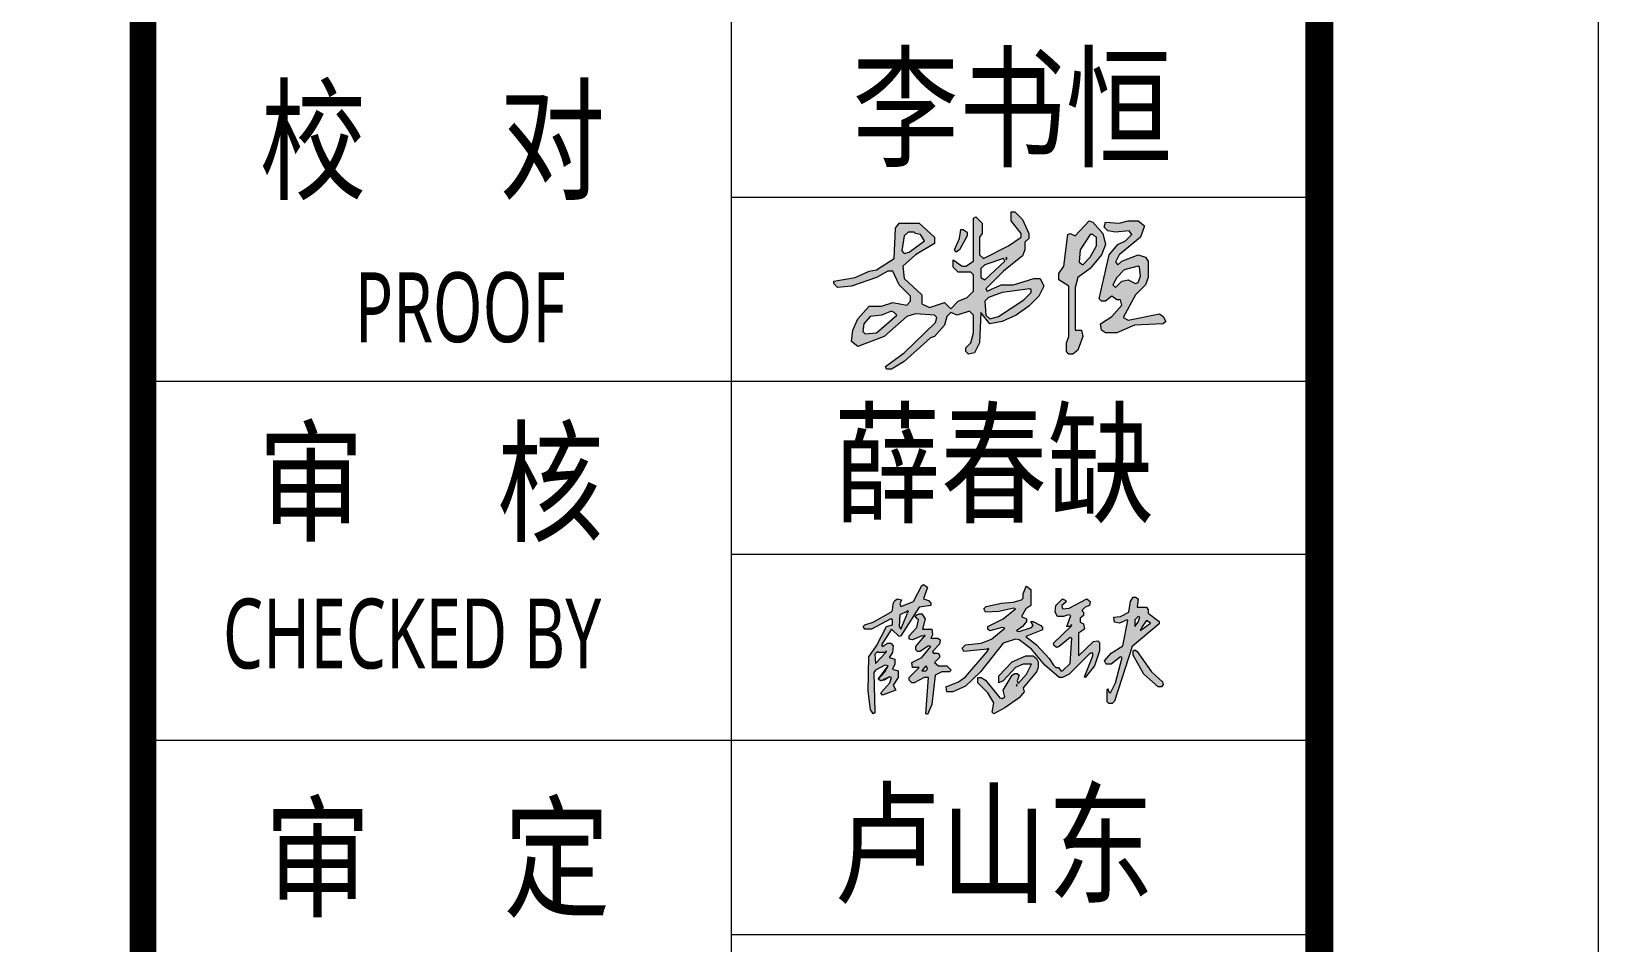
# Model space of a CAD drawing. Header units: inches. Extents: x -3272461 to -2504170, y 403793 to 1071042.
# Drawn here: x -2949116 to -2940702, y 647993 to 652885 of the extents above; entities that cross this region are included whole.
import ezdxf
from ezdxf.enums import TextEntityAlignment as Align

# ---------------------------------------------------------------- set-up
doc = ezdxf.new("R2010")
doc.units = ezdxf.units.IN
doc.header["$LTSCALE"] = 1000
doc.header["$MEASUREMENT"] = 0
doc.layers.get('0').update_dxf_attribs({"lineweight": 18})
doc.layers.add('0-TK', color=4, linetype='Continuous', lineweight=18)
doc.layers.add('PUB_TITLE', color=153, linetype='Continuous', lineweight=18)
doc.styles.add('-黑体', font='', dxfattribs={"width": 0.7})
doc.styles.get('-黑体').set_extended_font_data('微软雅黑')

msp = doc.modelspace()

# ---------------------------------------------------------------- hatches: boundary and pattern name
at = {"linetype": 'Continuous'}
h = msp.add_hatch(color=256, dxfattribs=at)
h.paths.add_polyline_path([(-2944484, 651375.3), (-2944497.5, 651382), (-2944551.5, 651361.8), (-2944612.2, 651355), (-2944646, 651314.5), (-2944652.7, 651274), (-2944639.2, 651260.5), (-2944578.5, 651267.3), (-2944470.5, 651361.8)], flags=0)
h.paths.add_polyline_path([(-2943748.2, 651496.8), (-2943755, 651503.5), (-2943903.5, 651483.3), (-2943977.7, 651456.3), (-2943998, 651436), (-2943991.2, 651361.8), (-2943971, 651341.5), (-2943923.7, 651355), (-2943788.7, 651442.8), (-2943748.2, 651483.3)], flags=0)
h.paths.add_polyline_path([(-2943167.7, 651618.3), (-2943174.5, 651625), (-2943248.7, 651604.8), (-2943289.2, 651564.3), (-2943309.5, 651523.8), (-2943296, 651510.3), (-2943262.2, 651544), (-2943228.5, 651550.8), (-2943188, 651530.5), (-2943174.5, 651537.3), (-2943161, 651571)], flags=0)
h.paths.add_polyline_path([(-2943890, 651652), (-2943896.7, 651665.5), (-2943998, 651631.8), (-2944018.2, 651611.5), (-2944018.2, 651564.3), (-2943998, 651550.8)], flags=0)
h.paths.add_polyline_path([(-2943876.5, 651665.5), (-2943883.2, 651672.3), (-2943883.2, 651658.8)], flags=0)
h.paths.add_polyline_path([(-2943410.7, 651787), (-2943417.5, 651793.8), (-2943431, 651793.8), (-2943485, 651712.8), (-2943491.7, 651645.3), (-2943471.5, 651631.8), (-2943431, 651672.3), (-2943397.2, 651733), (-2943397.2, 651780.3)], flags=0)
h.paths.add_polyline_path([(-2944369.2, 651800.5), (-2944376, 651807.3), (-2944409.7, 651807.3), (-2944430, 651787), (-2944443.5, 651706), (-2944430, 651692.5), (-2944403, 651699.3), (-2944322, 651760), (-2944342.2, 651793.8)], flags=0)
h.paths.add_polyline_path([(-2944126.2, 651820.8), (-2944112.7, 651820.8), (-2944092.5, 651807.3), (-2944092.5, 651787), (-2944133, 651712.8), (-2944153.2, 651699.3), (-2944160, 651712.8), (-2944133, 651773.5)], flags=0)
h.paths.add_polyline_path([(-2943228.5, 651868), (-2943174.5, 651868), (-2943140.7, 651841), (-2943161, 651780.3), (-2943275.7, 651685.8), (-2943296, 651645.3), (-2943282.5, 651631.8), (-2943262.2, 651652), (-2943174.5, 651685.8), (-2943134, 651672.3), (-2943120.5, 651652), (-2943120.5, 651564.3), (-2943134, 651523.8), (-2943188, 651469.8), (-2943255.5, 651348.3), (-2943228.5, 651334.8), (-2943059.7, 651368.5), (-2943039.5, 651355), (-2943026, 651328), (-2943039.5, 651314.5), (-2943194.7, 651307.8), (-2943289.2, 651267.3), (-2943350, 651267.3), (-2943370.2, 651280.8), (-2943377, 651314.5), (-2943316.2, 651355), (-2943262.2, 651415.8), (-2943269, 651442.8), (-2943289.2, 651442.8), (-2943316.2, 651463), (-2943350, 651436), (-2943370.2, 651436), (-2943383.7, 651449.5), (-2943329.7, 651685.8), (-2943282.5, 651739.8), (-2943242, 651760), (-2943208.2, 651793.8), (-2943221.7, 651814), (-2943296, 651807.3), (-2943336.5, 651814), (-2943356.7, 651834.3), (-2943350, 651861.3), (-2943275.7, 651854.5)], flags=0)
h.paths.add_polyline_path([(-2943437.7, 651868), (-2943417.5, 651861.3), (-2943363.5, 651800.5), (-2943350, 651739.8), (-2943370.2, 651685.8), (-2943431, 651611.5), (-2943498.5, 651564.3), (-2943512, 651510.3), (-2943512, 651280.8), (-2943478.2, 651280.8), (-2943471.5, 651247), (-2943498.5, 651172.8), (-2943525.5, 651152.5), (-2943545.7, 651152.5), (-2943559.2, 651166), (-2943559.2, 651213.3), (-2943545.7, 651247), (-2943545.7, 651517), (-2943599.7, 651550.8), (-2943599.7, 651584.5), (-2943572.7, 651625), (-2943552.5, 651793.8), (-2943539, 651800.5), (-2943512, 651787)], flags=0)
h.paths.add_polyline_path([(-2943856.2, 651915.3), (-2943836, 651915.3), (-2943795.5, 651874.8), (-2943761.7, 651800.5), (-2943761.7, 651773.5), (-2943782, 651753.3), (-2943782, 651712.8), (-2943795.5, 651679), (-2943896.7, 651598), (-2943991.2, 651503.5), (-2943984.5, 651490), (-2943910.2, 651523.8), (-2943842.7, 651523.8), (-2943734.7, 651557.5), (-2943701, 651557.5), (-2943680.7, 651517), (-2943707.7, 651463), (-2943761.7, 651409), (-2943829.2, 651361.8), (-2943903.5, 651328), (-2943971, 651314.5), (-2944018.2, 651375.3), (-2944025, 651213.3), (-2944052, 651159.3), (-2944085.7, 651152.5), (-2944099.2, 651166), (-2944099.2, 651186.3), (-2944072.2, 651213.3), (-2944058.7, 651267.3), (-2944058.7, 651361.8), (-2944079, 651382), (-2944146.5, 651361.8), (-2944180.2, 651375.3), (-2944200.5, 651355), (-2944214, 651307.8), (-2944268, 651247), (-2944288.2, 651240.3), (-2944430, 651112), (-2944497.5, 651071.5), (-2944524.5, 651071.5), (-2944531.2, 651085), (-2944430, 651159.3), (-2944261.2, 651321.3), (-2944254.5, 651348.3), (-2944268, 651361.8), (-2944369.2, 651368.5), (-2944416.5, 651355), (-2944538, 651247), (-2944679.7, 651193), (-2944713.5, 651220), (-2944706.7, 651280.8), (-2944679.7, 651341.5), (-2944619, 651409), (-2944551.5, 651409), (-2944490.7, 651429.3), (-2944416.5, 651415.8), (-2944396.2, 651436), (-2944396.2, 651463), (-2944457, 651523.8), (-2944490.7, 651598), (-2944517.7, 651598), (-2944578.5, 651564.3), (-2944713.5, 651517), (-2944787.7, 651510.3), (-2944808, 651530.5), (-2944808, 651544), (-2944693.2, 651564.3), (-2944619, 651598), (-2944578.5, 651604.8), (-2944484, 651665.5), (-2944477.2, 651827.5), (-2944457, 651854.5), (-2944349, 651854.5), (-2944268, 651780.3), (-2944268, 651746.5), (-2944369.2, 651685.8), (-2944436.7, 651625), (-2944430, 651557.5), (-2944335.5, 651469.8), (-2944335.5, 651422.5), (-2944295, 651402.3), (-2944214, 651429.3), (-2944180.2, 651395.5), (-2944139.7, 651436), (-2944092.5, 651456.3), (-2944058.7, 651490), (-2944058.7, 651577.8), (-2944072.2, 651591.3), (-2944139.7, 651591.3), (-2944166.7, 651618.3), (-2944166.7, 651658.8), (-2944119.5, 651625), (-2944099.2, 651625), (-2944058.7, 651652), (-2944058.7, 651881.5), (-2944045.2, 651888.3), (-2944011.5, 651854.5), (-2944011.5, 651800.5), (-2944025, 651780.3), (-2944025, 651685.8), (-2944004.7, 651665.5), (-2943869.7, 651733), (-2943802.2, 651780.3), (-2943802.2, 651800.5), (-2943856.2, 651868)], flags=0)
h = msp.add_hatch(color=256)
h.paths.add_polyline_path([(-2944412.3, 649762.1), (-2944416.8, 649771.1), (-2944452.8, 649753.1), (-2944457.3, 649690.1), (-2944448.3, 649676.6)], flags=0)
h.paths.add_polyline_path([(-2944335.8, 649910.6), (-2944326.8, 649915.1), (-2944304.3, 649901.6), (-2944326.8, 649838.6), (-2944299.8, 649829.6), (-2944286.3, 649816.1), (-2944286.3, 649802.6), (-2944349.3, 649793.6), (-2944448.3, 649640.6), (-2944457.3, 649636.1), (-2944497.8, 649676.6), (-2944551.8, 649591.1), (-2944547.3, 649582.1), (-2944520.3, 649600.1), (-2944502.3, 649600.1), (-2944488.8, 649586.6), (-2944493.3, 649550.6), (-2944511.3, 649523.6), (-2944479.8, 649514.6), (-2944479.8, 649487.6), (-2944493.3, 649460.6), (-2944461.8, 649451.6), (-2944461.8, 649415.6), (-2944488.8, 649375.1), (-2944475.3, 649348.1), (-2944547.3, 649321.1), (-2944556.3, 649334.6), (-2944506.8, 649388.6), (-2944497.8, 649415.6), (-2944506.8, 649420.1), (-2944538.3, 649402.1), (-2944556.3, 649397.6), (-2944569.8, 649406.6), (-2944533.8, 649447.1), (-2944515.8, 649478.6), (-2944533.8, 649483.1), (-2944583.3, 649456.1), (-2944592.3, 649442.6), (-2944587.8, 649226.6), (-2944596.8, 649222.1), (-2944610.3, 649244.6), (-2944623.8, 649343.6), (-2944619.3, 649528.1), (-2944578.8, 649586.6), (-2944524.8, 649690.1), (-2944493.3, 649699.1), (-2944493.3, 649726.1), (-2944502.3, 649730.6), (-2944605.8, 649676.6), (-2944641.8, 649676.6), (-2944650.8, 649690.1), (-2944641.8, 649699.1), (-2944596.8, 649712.6), (-2944502.3, 649766.6), (-2944493.3, 649775.6), (-2944488.8, 649811.6), (-2944479.8, 649829.6), (-2944466.3, 649838.6), (-2944443.8, 649834.1), (-2944452.8, 649811.6), (-2944448.3, 649798.1), (-2944380.8, 649825.1)], flags=0)
h.paths.add_polyline_path([(-2944569.8, 649550.6), (-2944574.3, 649555.1), (-2944587.8, 649541.6), (-2944583.3, 649492.1), (-2944529.3, 649550.6)], flags=0)
h.paths.add_polyline_path([(-2944349.3, 649757.6), (-2944335.8, 649757.6), (-2944317.8, 649730.6), (-2944331.3, 649676.6), (-2944281.8, 649676.6), (-2944277.3, 649645.1), (-2944286.3, 649627.1), (-2944250.3, 649627.1), (-2944236.8, 649618.1), (-2944241.3, 649595.6), (-2944277.3, 649555.1), (-2944272.8, 649546.1), (-2944250.3, 649546.1), (-2944241.3, 649537.1), (-2944241.3, 649523.6), (-2944268.3, 649496.6), (-2944245.8, 649478.6), (-2944200.8, 649478.6), (-2944178.3, 649456.1), (-2944187.3, 649447.1), (-2944227.8, 649447.1), (-2944263.8, 649429.1), (-2944281.8, 649271.6), (-2944304.3, 649217.6), (-2944313.3, 649222.1), (-2944299.8, 649415.6), (-2944322.3, 649415.6), (-2944376.3, 649388.6), (-2944389.8, 649388.6), (-2944403.3, 649402.1), (-2944403.3, 649415.6), (-2944349.3, 649469.6), (-2944385.3, 649469.6), (-2944389.8, 649496.6), (-2944335.8, 649523.6), (-2944286.3, 649582.1), (-2944299.8, 649586.6), (-2944344.8, 649555.1), (-2944358.3, 649555.1), (-2944367.3, 649564.1), (-2944367.3, 649582.1), (-2944322.3, 649636.1), (-2944335.8, 649640.6), (-2944385.3, 649618.1), (-2944403.3, 649622.6), (-2944403.3, 649640.6), (-2944362.8, 649685.6), (-2944353.8, 649726.1), (-2944371.8, 649739.6), (-2944362.8, 649753.1)], flags=0)
h.paths.add_polyline_path([(-2944308.8, 649474.1), (-2944313.3, 649478.6), (-2944335.8, 649451.6), (-2944313.3, 649451.6), (-2944304.3, 649460.6)], flags=0)
h.paths.add_polyline_path([(-2943777.8, 649901.6), (-2943773.3, 649906.1), (-2943750.8, 649888.1), (-2943750.8, 649802.6), (-2943777.8, 649784.6), (-2943800.3, 649744.1), (-2943773.3, 649730.6), (-2943773.3, 649717.1), (-2943795.8, 649690.1), (-2943827.3, 649667.6), (-2943813.8, 649663.1), (-2943746.3, 649685.6), (-2943737.3, 649694.6), (-2943750.8, 649717.1), (-2943737.3, 649717.1), (-2943696.8, 649694.6), (-2943687.8, 649685.6), (-2943687.8, 649672.1), (-2943777.8, 649636.1), (-2943719.3, 649591.1), (-2943651.8, 649519.1), (-2943629.3, 649483.1), (-2943615.8, 649469.6), (-2943602.3, 649469.6), (-2943588.8, 649451.6), (-2943579.8, 649451.6), (-2943539.3, 649492.1), (-2943530.3, 649627.1), (-2943539.3, 649631.6), (-2943597.8, 649582.1), (-2943611.3, 649577.6), (-2943624.8, 649586.6), (-2943629.3, 649600.1), (-2943534.8, 649690.1), (-2943557.3, 649690.1), (-2943534.8, 649748.6), (-2943548.3, 649753.1), (-2943575.3, 649744.1), (-2943606.8, 649744.1), (-2943620.3, 649766.6), (-2943615.8, 649802.6), (-2943579.8, 649838.6), (-2943561.8, 649829.6), (-2943561.8, 649820.6), (-2943584.3, 649802.6), (-2943579.8, 649784.6), (-2943543.8, 649789.1), (-2943449.3, 649838.6), (-2943431.3, 649825.1), (-2943435.8, 649802.6), (-2943458.3, 649793.6), (-2943476.3, 649775.6), (-2943467.3, 649766.6), (-2943467.3, 649748.6), (-2943485.3, 649735.1), (-2943485.3, 649712.6), (-2943467.3, 649703.6), (-2943462.8, 649676.6), (-2943494.3, 649654.1), (-2943494.3, 649532.6), (-2943413.3, 649609.1), (-2943390.8, 649613.6), (-2943381.8, 649604.6), (-2943381.8, 649559.6), (-2943408.8, 649478.6), (-2943458.3, 649415.6), (-2943462.8, 649420.1), (-2943417.8, 649532.6), (-2943417.8, 649546.1), (-2943431.3, 649546.1), (-2943543.8, 649433.6), (-2943579.8, 649415.6), (-2943597.8, 649415.6), (-2943674.3, 649483.1), (-2943746.3, 649568.6), (-2943813.8, 649618.1), (-2943831.8, 649622.6), (-2943899.3, 649600.1), (-2944020.8, 649447.1), (-2944101.8, 649370.6), (-2944169.3, 649339.1), (-2944200.8, 649339.1), (-2944205.3, 649366.1), (-2944137.8, 649393.1), (-2944101.8, 649420.1), (-2943980.3, 649559.6), (-2943984.8, 649568.6), (-2944110.8, 649555.1), (-2944119.8, 649573.1), (-2944101.8, 649591.1), (-2944016.3, 649600.1), (-2943962.3, 649622.6), (-2943890.3, 649681.1), (-2943903.8, 649685.6), (-2943971.3, 649667.6), (-2943980.3, 649676.6), (-2943980.3, 649690.1), (-2943899.3, 649730.6), (-2943831.8, 649784.6), (-2943840.8, 649789.1), (-2943921.8, 649771.1), (-2943993.8, 649766.6), (-2944002.8, 649784.6), (-2943989.3, 649798.1), (-2943908.3, 649816.1), (-2943845.3, 649820.6), (-2943800.3, 649834.1), (-2943791.3, 649843.1), (-2943791.3, 649865.6)], flags=0)
h.paths.add_polyline_path([(-2943777.8, 649532.6), (-2943737.3, 649532.6), (-2943719.3, 649519.1), (-2943710.3, 649501.1), (-2943710.3, 649469.6), (-2943719.3, 649447.1), (-2943791.3, 649361.6), (-2943786.8, 649339.1), (-2943813.8, 649307.6), (-2943890.3, 649253.6), (-2943948.8, 649222.1), (-2943957.8, 649231.1), (-2943948.8, 649280.6), (-2943980.3, 649334.6), (-2944034.3, 649388.6), (-2944034.3, 649415.6), (-2944016.3, 649415.6), (-2943993.8, 649402.1), (-2943917.3, 649307.6), (-2943903.8, 649303.1), (-2943890.3, 649312.1), (-2943899.3, 649348.1), (-2943849.8, 649429.1), (-2943836.3, 649438.1), (-2943822.8, 649438.1), (-2943813.8, 649429.1), (-2943822.8, 649397.6), (-2943818.3, 649384.1), (-2943773.3, 649433.6), (-2943746.3, 649487.6), (-2943791.3, 649487.6), (-2943831.8, 649469.6), (-2943899.3, 649397.6), (-2943921.8, 649388.6), (-2943921.8, 649424.6), (-2943849.8, 649501.1)], flags=0)
h.paths.add_polyline_path([(-2943201.8, 649847.6), (-2943188.3, 649847.6), (-2943174.8, 649838.6), (-2943179.3, 649793.6), (-2943129.8, 649793.6), (-2943120.8, 649780.1), (-2943120.8, 649762.1), (-2943062.3, 649717.1), (-2943062.3, 649703.6), (-2943206.3, 649582.1), (-2943300.8, 649289.6), (-2943314.3, 649276.1), (-2943332.3, 649276.1), (-2943341.3, 649285.1), (-2943341.3, 649348.1), (-2943336.8, 649357.1), (-2943332.3, 649339.1), (-2943323.3, 649334.6), (-2943296.3, 649388.6), (-2943260.3, 649523.6), (-2943269.3, 649528.1), (-2943318.8, 649487.6), (-2943345.8, 649487.6), (-2943354.8, 649505.6), (-2943318.8, 649546.1), (-2943255.8, 649586.6), (-2943228.8, 649721.6), (-2943233.3, 649726.1), (-2943273.8, 649708.1), (-2943300.8, 649712.6), (-2943305.3, 649739.6), (-2943269.3, 649744.1), (-2943224.3, 649766.6), (-2943215.3, 649825.1)], flags=0)
h.paths.add_polyline_path([(-2943201.8, 649559.6), (-2943192.8, 649564.1), (-2943179.3, 649555.1), (-2943102.8, 649447.1), (-2943044.3, 649393.1), (-2943039.8, 649379.6), (-2943048.8, 649366.1), (-2943066.8, 649366.1), (-2943143.3, 649433.6), (-2943201.8, 649537.1)], flags=0)
h.paths.add_polyline_path([(-2943120.8, 649717.1), (-2943129.8, 649721.6), (-2943156.8, 649685.6), (-2943152.3, 649676.6), (-2943107.3, 649708.1)], flags=0)
h.paths.add_polyline_path([(-2943165.8, 649739.6), (-2943174.8, 649744.1), (-2943192.8, 649726.1), (-2943192.8, 649690.1), (-2943174.8, 649712.6)], flags=0)

# ---------------------------------------------------------------- linework, layer by layer
for points in [[(-2943856.2, 651915.3), (-2943836, 651915.3), (-2943795.5, 651874.8), (-2943761.7, 651800.5), (-2943761.7, 651773.5), (-2943782, 651753.3), (-2943782, 651712.8), (-2943795.5, 651679), (-2943896.7, 651598), (-2943991.2, 651503.5), (-2943984.5, 651490), (-2943910.2, 651523.8), (-2943842.7, 651523.8), (-2943734.7, 651557.5), (-2943701, 651557.5), (-2943680.7, 651517), (-2943707.7, 651463), (-2943761.7, 651409), (-2943829.2, 651361.8), (-2943903.5, 651328), (-2943971, 651314.5), (-2944018.2, 651375.3), (-2944025, 651213.3), (-2944052, 651159.3), (-2944085.7, 651152.5), (-2944099.2, 651166), (-2944099.2, 651186.3), (-2944072.2, 651213.3), (-2944058.7, 651267.3), (-2944058.7, 651361.8), (-2944079, 651382), (-2944146.5, 651361.8), (-2944180.2, 651375.3), (-2944200.5, 651355), (-2944214, 651307.8), (-2944268, 651247), (-2944288.2, 651240.3), (-2944430, 651112), (-2944497.5, 651071.5), (-2944524.5, 651071.5), (-2944531.2, 651085), (-2944430, 651159.3), (-2944261.2, 651321.3), (-2944254.5, 651348.3), (-2944268, 651361.8), (-2944369.2, 651368.5), (-2944416.5, 651355), (-2944538, 651247), (-2944679.7, 651193), (-2944713.5, 651220), (-2944706.7, 651280.8), (-2944679.7, 651341.5), (-2944619, 651409), (-2944551.5, 651409), (-2944490.7, 651429.3), (-2944416.5, 651415.8), (-2944396.2, 651436), (-2944396.2, 651463), (-2944457, 651523.8), (-2944490.7, 651598), (-2944517.7, 651598), (-2944578.5, 651564.3), (-2944713.5, 651517), (-2944787.7, 651510.3), (-2944808, 651530.5), (-2944808, 651544), (-2944693.2, 651564.3), (-2944619, 651598), (-2944578.5, 651604.8), (-2944484, 651665.5), (-2944477.2, 651827.5), (-2944457, 651854.5), (-2944349, 651854.5), (-2944268, 651780.3), (-2944268, 651746.5), (-2944369.2, 651685.8), (-2944436.7, 651625), (-2944430, 651557.5), (-2944335.5, 651469.8), (-2944335.5, 651422.5), (-2944295, 651402.3), (-2944214, 651429.3), (-2944180.2, 651395.5), (-2944139.7, 651436), (-2944092.5, 651456.3), (-2944058.7, 651490), (-2944058.7, 651577.8), (-2944072.2, 651591.3), (-2944139.7, 651591.3), (-2944166.7, 651618.3), (-2944166.7, 651658.8), (-2944119.5, 651625), (-2944099.2, 651625), (-2944058.7, 651652), (-2944058.7, 651881.5), (-2944045.2, 651888.3), (-2944011.5, 651854.5), (-2944011.5, 651800.5), (-2944025, 651780.3), (-2944025, 651685.8), (-2944004.7, 651665.5), (-2943869.7, 651733), (-2943802.2, 651780.3), (-2943802.2, 651800.5), (-2943856.2, 651868), (-2943856.2, 651915.3)], [(-2944369.2, 651800.5), (-2944376, 651807.3), (-2944409.7, 651807.3), (-2944430, 651787), (-2944443.5, 651706), (-2944430, 651692.5), (-2944403, 651699.3), (-2944322, 651760), (-2944342.2, 651793.8), (-2944369.2, 651800.5)], [(-2944126.2, 651820.8), (-2944112.7, 651820.8), (-2944092.5, 651807.3), (-2944092.5, 651787), (-2944133, 651712.8), (-2944153.2, 651699.3), (-2944160, 651712.8), (-2944133, 651773.5), (-2944126.2, 651820.8)], [(-2943437.7, 651868), (-2943417.5, 651861.3), (-2943363.5, 651800.5), (-2943350, 651739.8), (-2943370.2, 651685.8), (-2943431, 651611.5), (-2943498.5, 651564.3), (-2943512, 651510.3), (-2943512, 651280.8), (-2943478.2, 651280.8), (-2943471.5, 651247), (-2943498.5, 651172.8), (-2943525.5, 651152.5), (-2943545.7, 651152.5), (-2943559.2, 651166), (-2943559.2, 651213.3), (-2943545.7, 651247), (-2943545.7, 651517), (-2943599.7, 651550.8), (-2943599.7, 651584.5), (-2943572.7, 651625), (-2943552.5, 651793.8), (-2943539, 651800.5), (-2943512, 651787), (-2943437.7, 651868)], [(-2943228.5, 651868), (-2943174.5, 651868), (-2943140.7, 651841), (-2943161, 651780.3), (-2943275.7, 651685.8), (-2943296, 651645.3), (-2943282.5, 651631.8), (-2943262.2, 651652), (-2943174.5, 651685.8), (-2943134, 651672.3), (-2943120.5, 651652), (-2943120.5, 651564.3), (-2943134, 651523.8), (-2943188, 651469.8), (-2943255.5, 651348.3), (-2943228.5, 651334.8), (-2943059.7, 651368.5), (-2943039.5, 651355), (-2943026, 651328), (-2943039.5, 651314.5), (-2943194.7, 651307.8), (-2943289.2, 651267.3), (-2943350, 651267.3), (-2943370.2, 651280.8), (-2943377, 651314.5), (-2943316.2, 651355), (-2943262.2, 651415.8), (-2943269, 651442.8), (-2943289.2, 651442.8), (-2943316.2, 651463), (-2943350, 651436), (-2943370.2, 651436), (-2943383.7, 651449.5), (-2943329.7, 651685.8), (-2943282.5, 651739.8), (-2943242, 651760), (-2943208.2, 651793.8), (-2943221.7, 651814), (-2943296, 651807.3), (-2943336.5, 651814), (-2943356.7, 651834.3), (-2943350, 651861.3), (-2943275.7, 651854.5), (-2943228.5, 651868)], [(-2943410.7, 651787), (-2943417.5, 651793.8), (-2943431, 651793.8), (-2943485, 651712.8), (-2943491.7, 651645.3), (-2943471.5, 651631.8), (-2943431, 651672.3), (-2943397.2, 651733), (-2943397.2, 651780.3), (-2943410.7, 651787)], [(-2943890, 651652), (-2943896.7, 651665.5), (-2943998, 651631.8), (-2944018.2, 651611.5), (-2944018.2, 651564.3), (-2943998, 651550.8), (-2943890, 651652)], [(-2943876.5, 651665.5), (-2943883.2, 651672.3), (-2943883.2, 651658.8), (-2943876.5, 651665.5)], [(-2943167.7, 651618.3), (-2943174.5, 651625), (-2943248.7, 651604.8), (-2943289.2, 651564.3), (-2943309.5, 651523.8), (-2943296, 651510.3), (-2943262.2, 651544), (-2943228.5, 651550.8), (-2943188, 651530.5), (-2943174.5, 651537.3), (-2943161, 651571), (-2943167.7, 651618.3)], [(-2943748.2, 651496.8), (-2943755, 651503.5), (-2943903.5, 651483.3), (-2943977.7, 651456.3), (-2943998, 651436), (-2943991.2, 651361.8), (-2943971, 651341.5), (-2943923.7, 651355), (-2943788.7, 651442.8), (-2943748.2, 651483.3), (-2943748.2, 651496.8)], [(-2944484, 651375.3), (-2944497.5, 651382), (-2944551.5, 651361.8), (-2944612.2, 651355), (-2944646, 651314.5), (-2944652.7, 651274), (-2944639.2, 651260.5), (-2944578.5, 651267.3), (-2944470.5, 651361.8), (-2944484, 651375.3)], [(-2944335.8, 649910.6), (-2944326.8, 649915.1), (-2944304.3, 649901.6), (-2944326.8, 649838.6), (-2944299.8, 649829.6), (-2944286.3, 649816.1), (-2944286.3, 649802.6), (-2944349.3, 649793.6), (-2944448.3, 649640.6), (-2944457.3, 649636.1), (-2944497.8, 649676.6), (-2944551.8, 649591.1), (-2944547.3, 649582.1), (-2944520.3, 649600.1), (-2944502.3, 649600.1), (-2944488.8, 649586.6), (-2944493.3, 649550.6), (-2944511.3, 649523.6), (-2944479.8, 649514.6), (-2944479.8, 649487.6), (-2944493.3, 649460.6), (-2944461.8, 649451.6), (-2944461.8, 649415.6), (-2944488.8, 649375.1), (-2944475.3, 649348.1), (-2944547.3, 649321.1), (-2944556.3, 649334.6), (-2944506.8, 649388.6), (-2944497.8, 649415.6), (-2944506.8, 649420.1), (-2944556.3, 649397.6), (-2944569.8, 649406.6), (-2944515.8, 649478.6), (-2944533.8, 649483.1), (-2944583.3, 649456.1), (-2944592.3, 649442.6), (-2944587.8, 649226.6), (-2944596.8, 649222.1), (-2944610.3, 649244.6), (-2944623.8, 649343.6), (-2944619.3, 649528.1), (-2944578.8, 649586.6), (-2944524.8, 649690.1), (-2944493.3, 649699.1), (-2944493.3, 649726.1), (-2944502.3, 649730.6), (-2944605.8, 649676.6), (-2944641.8, 649676.6), (-2944650.8, 649690.1), (-2944641.8, 649699.1), (-2944596.8, 649712.6), (-2944502.3, 649766.6), (-2944493.3, 649775.6), (-2944488.8, 649811.6), (-2944479.8, 649829.6), (-2944466.3, 649838.6), (-2944443.8, 649834.1), (-2944452.8, 649811.6), (-2944448.3, 649798.1), (-2944380.8, 649825.1), (-2944335.8, 649910.6)], [(-2944335.8, 649910.6), (-2944326.8, 649915.1), (-2944304.3, 649901.6), (-2944326.8, 649838.6), (-2944299.8, 649829.6), (-2944286.3, 649816.1), (-2944286.3, 649802.6), (-2944349.3, 649793.6), (-2944448.3, 649640.6), (-2944457.3, 649636.1), (-2944497.8, 649676.6), (-2944551.8, 649591.1), (-2944547.3, 649582.1), (-2944520.3, 649600.1), (-2944502.3, 649600.1), (-2944488.8, 649586.6), (-2944493.3, 649550.6), (-2944511.3, 649523.6), (-2944479.8, 649514.6), (-2944479.8, 649487.6), (-2944493.3, 649460.6), (-2944461.8, 649451.6), (-2944461.8, 649415.6), (-2944488.8, 649375.1), (-2944475.3, 649348.1), (-2944547.3, 649321.1), (-2944556.3, 649334.6), (-2944506.8, 649388.6), (-2944497.8, 649415.6), (-2944506.8, 649420.1), (-2944538.3, 649402.1), (-2944556.3, 649397.6), (-2944569.8, 649406.6), (-2944533.8, 649447.1), (-2944515.8, 649478.6), (-2944533.8, 649483.1), (-2944583.3, 649456.1), (-2944592.3, 649442.6), (-2944587.8, 649226.6), (-2944596.8, 649222.1), (-2944610.3, 649244.6), (-2944623.8, 649343.6), (-2944619.3, 649528.1), (-2944578.8, 649586.6), (-2944524.8, 649690.1), (-2944493.3, 649699.1), (-2944493.3, 649726.1), (-2944502.3, 649730.6), (-2944605.8, 649676.6), (-2944641.8, 649676.6), (-2944650.8, 649690.1), (-2944641.8, 649699.1), (-2944596.8, 649712.6), (-2944502.3, 649766.6), (-2944493.3, 649775.6), (-2944488.8, 649811.6), (-2944479.8, 649829.6), (-2944466.3, 649838.6), (-2944443.8, 649834.1), (-2944452.8, 649811.6), (-2944448.3, 649798.1), (-2944380.8, 649825.1), (-2944335.8, 649910.6)], [(-2943777.8, 649901.6), (-2943773.3, 649906.1), (-2943750.8, 649888.1), (-2943750.8, 649802.6), (-2943777.8, 649784.6), (-2943800.3, 649744.1), (-2943773.3, 649730.6), (-2943773.3, 649717.1), (-2943795.8, 649690.1), (-2943827.3, 649667.6), (-2943813.8, 649663.1), (-2943746.3, 649685.6), (-2943737.3, 649694.6), (-2943750.8, 649717.1), (-2943737.3, 649717.1), (-2943696.8, 649694.6), (-2943687.8, 649685.6), (-2943687.8, 649672.1), (-2943777.8, 649636.1), (-2943719.3, 649591.1), (-2943651.8, 649519.1), (-2943629.3, 649483.1), (-2943615.8, 649469.6), (-2943602.3, 649469.6), (-2943588.8, 649451.6), (-2943579.8, 649451.6), (-2943539.3, 649492.1), (-2943530.3, 649627.1), (-2943539.3, 649631.6), (-2943597.8, 649582.1), (-2943611.3, 649577.6), (-2943624.8, 649586.6), (-2943629.3, 649600.1), (-2943534.8, 649690.1), (-2943557.3, 649690.1), (-2943534.8, 649748.6), (-2943548.3, 649753.1), (-2943575.3, 649744.1), (-2943606.8, 649744.1), (-2943620.3, 649766.6), (-2943615.8, 649802.6), (-2943579.8, 649838.6), (-2943561.8, 649829.6), (-2943561.8, 649820.6), (-2943584.3, 649802.6), (-2943579.8, 649784.6), (-2943543.8, 649789.1), (-2943449.3, 649838.6), (-2943431.3, 649825.1), (-2943435.8, 649802.6), (-2943458.3, 649793.6), (-2943476.3, 649775.6), (-2943467.3, 649766.6), (-2943467.3, 649748.6), (-2943485.3, 649735.1), (-2943485.3, 649712.6), (-2943467.3, 649703.6), (-2943462.8, 649676.6), (-2943494.3, 649654.1), (-2943494.3, 649532.6), (-2943413.3, 649609.1), (-2943390.8, 649613.6), (-2943381.8, 649604.6), (-2943381.8, 649559.6), (-2943408.8, 649478.6), (-2943458.3, 649415.6), (-2943462.8, 649420.1), (-2943417.8, 649532.6), (-2943417.8, 649546.1), (-2943431.3, 649546.1), (-2943543.8, 649433.6), (-2943579.8, 649415.6), (-2943597.8, 649415.6), (-2943674.3, 649483.1), (-2943746.3, 649568.6), (-2943813.8, 649618.1), (-2943831.8, 649622.6), (-2943899.3, 649600.1), (-2944020.8, 649447.1), (-2944101.8, 649370.6), (-2944169.3, 649339.1), (-2944200.8, 649339.1), (-2944205.3, 649366.1), (-2944137.8, 649393.1), (-2944101.8, 649420.1), (-2943980.3, 649559.6), (-2943984.8, 649568.6), (-2944110.8, 649555.1), (-2944119.8, 649573.1), (-2944101.8, 649591.1), (-2944016.3, 649600.1), (-2943962.3, 649622.6), (-2943890.3, 649681.1), (-2943903.8, 649685.6), (-2943971.3, 649667.6), (-2943980.3, 649676.6), (-2943980.3, 649690.1), (-2943899.3, 649730.6), (-2943831.8, 649784.6), (-2943840.8, 649789.1), (-2943921.8, 649771.1), (-2943993.8, 649766.6), (-2944002.8, 649784.6), (-2943989.3, 649798.1), (-2943908.3, 649816.1), (-2943845.3, 649820.6), (-2943800.3, 649834.1), (-2943791.3, 649843.1), (-2943791.3, 649865.6), (-2943777.8, 649901.6)], [(-2943777.8, 649901.6), (-2943773.3, 649906.1), (-2943750.8, 649888.1), (-2943750.8, 649802.6), (-2943777.8, 649784.6), (-2943800.3, 649744.1), (-2943773.3, 649730.6), (-2943773.3, 649717.1), (-2943795.8, 649690.1), (-2943827.3, 649667.6), (-2943813.8, 649663.1), (-2943746.3, 649685.6), (-2943737.3, 649694.6), (-2943750.8, 649717.1), (-2943737.3, 649717.1), (-2943696.8, 649694.6), (-2943687.8, 649685.6), (-2943687.8, 649672.1), (-2943777.8, 649636.1), (-2943719.3, 649591.1), (-2943651.8, 649519.1), (-2943629.3, 649483.1), (-2943615.8, 649469.6), (-2943602.3, 649469.6), (-2943588.8, 649451.6), (-2943579.8, 649451.6), (-2943539.3, 649492.1), (-2943530.3, 649627.1), (-2943539.3, 649631.6), (-2943597.8, 649582.1), (-2943611.3, 649577.6), (-2943624.8, 649586.6), (-2943629.3, 649600.1), (-2943534.8, 649690.1), (-2943557.3, 649690.1), (-2943534.8, 649748.6), (-2943548.3, 649753.1), (-2943575.3, 649744.1), (-2943606.8, 649744.1), (-2943620.3, 649766.6), (-2943615.8, 649802.6), (-2943579.8, 649838.6), (-2943561.8, 649829.6), (-2943561.8, 649820.6), (-2943584.3, 649802.6), (-2943579.8, 649784.6), (-2943543.8, 649789.1), (-2943449.3, 649838.6), (-2943431.3, 649825.1), (-2943435.8, 649802.6), (-2943458.3, 649793.6), (-2943476.3, 649775.6), (-2943467.3, 649766.6), (-2943467.3, 649748.6), (-2943485.3, 649735.1), (-2943485.3, 649712.6), (-2943467.3, 649703.6), (-2943462.8, 649676.6), (-2943494.3, 649654.1), (-2943494.3, 649532.6), (-2943413.3, 649609.1), (-2943390.8, 649613.6), (-2943381.8, 649604.6), (-2943381.8, 649559.6), (-2943408.8, 649478.6), (-2943458.3, 649415.6), (-2943462.8, 649420.1), (-2943417.8, 649532.6), (-2943417.8, 649546.1), (-2943431.3, 649546.1), (-2943543.8, 649433.6), (-2943579.8, 649415.6), (-2943597.8, 649415.6), (-2943674.3, 649483.1), (-2943746.3, 649568.6), (-2943813.8, 649618.1), (-2943831.8, 649622.6), (-2943899.3, 649600.1), (-2944020.8, 649447.1), (-2944101.8, 649370.6), (-2944169.3, 649339.1), (-2944200.8, 649339.1), (-2944205.3, 649366.1), (-2944137.8, 649393.1), (-2944101.8, 649420.1), (-2943980.3, 649559.6), (-2943984.8, 649568.6), (-2944110.8, 649555.1), (-2944119.8, 649573.1), (-2944101.8, 649591.1), (-2944016.3, 649600.1), (-2943962.3, 649622.6), (-2943890.3, 649681.1), (-2943903.8, 649685.6), (-2943971.3, 649667.6), (-2943980.3, 649676.6), (-2943980.3, 649690.1), (-2943899.3, 649730.6), (-2943831.8, 649784.6), (-2943840.8, 649789.1), (-2943921.8, 649771.1), (-2943993.8, 649766.6), (-2944002.8, 649784.6), (-2943989.3, 649798.1), (-2943908.3, 649816.1), (-2943845.3, 649820.6), (-2943800.3, 649834.1), (-2943791.3, 649843.1), (-2943791.3, 649865.6), (-2943777.8, 649901.6)], [(-2944407.8, 649771.1), (-2944412.3, 649775.6), (-2944412.3, 649766.6), (-2944407.8, 649771.1)], [(-2944407.8, 649771.1), (-2944412.3, 649775.6), (-2944412.3, 649766.6), (-2944407.8, 649771.1)], [(-2943201.8, 649847.6), (-2943188.3, 649847.6), (-2943174.8, 649838.6), (-2943179.3, 649793.6), (-2943129.8, 649793.6), (-2943120.8, 649780.1), (-2943120.8, 649762.1), (-2943062.3, 649717.1), (-2943062.3, 649703.6), (-2943206.3, 649582.1), (-2943300.8, 649289.6), (-2943314.3, 649276.1), (-2943332.3, 649276.1), (-2943341.3, 649285.1), (-2943341.3, 649348.1), (-2943336.8, 649357.1), (-2943332.3, 649339.1), (-2943323.3, 649334.6), (-2943296.3, 649388.6), (-2943260.3, 649523.6), (-2943269.3, 649528.1), (-2943318.8, 649487.6), (-2943345.8, 649487.6), (-2943354.8, 649505.6), (-2943318.8, 649546.1), (-2943255.8, 649586.6), (-2943228.8, 649721.6), (-2943233.3, 649726.1), (-2943273.8, 649708.1), (-2943300.8, 649712.6), (-2943305.3, 649739.6), (-2943269.3, 649744.1), (-2943224.3, 649766.6), (-2943215.3, 649825.1), (-2943201.8, 649847.6)], [(-2943201.8, 649847.6), (-2943188.3, 649847.6), (-2943174.8, 649838.6), (-2943179.3, 649793.6), (-2943129.8, 649793.6), (-2943120.8, 649780.1), (-2943120.8, 649762.1), (-2943062.3, 649717.1), (-2943062.3, 649703.6), (-2943206.3, 649582.1), (-2943300.8, 649289.6), (-2943314.3, 649276.1), (-2943332.3, 649276.1), (-2943341.3, 649285.1), (-2943341.3, 649348.1), (-2943336.8, 649357.1), (-2943332.3, 649339.1), (-2943323.3, 649334.6), (-2943296.3, 649388.6), (-2943260.3, 649523.6), (-2943269.3, 649528.1), (-2943318.8, 649487.6), (-2943345.8, 649487.6), (-2943354.8, 649505.6), (-2943318.8, 649546.1), (-2943255.8, 649586.6), (-2943228.8, 649721.6), (-2943233.3, 649726.1), (-2943273.8, 649708.1), (-2943300.8, 649712.6), (-2943305.3, 649739.6), (-2943269.3, 649744.1), (-2943224.3, 649766.6), (-2943215.3, 649825.1), (-2943201.8, 649847.6)], [(-2944412.3, 649762.1), (-2944416.8, 649771.1), (-2944452.8, 649753.1), (-2944457.3, 649690.1), (-2944448.3, 649676.6), (-2944412.3, 649762.1)], [(-2944412.3, 649762.1), (-2944416.8, 649771.1), (-2944452.8, 649753.1), (-2944457.3, 649690.1), (-2944448.3, 649676.6), (-2944412.3, 649762.1)], [(-2944349.3, 649757.6), (-2944335.8, 649757.6), (-2944317.8, 649730.6), (-2944331.3, 649676.6), (-2944281.8, 649676.6), (-2944277.3, 649645.1), (-2944286.3, 649627.1), (-2944250.3, 649627.1), (-2944236.8, 649618.1), (-2944241.3, 649595.6), (-2944277.3, 649555.1), (-2944272.8, 649546.1), (-2944250.3, 649546.1), (-2944241.3, 649537.1), (-2944241.3, 649523.6), (-2944268.3, 649496.6), (-2944245.8, 649478.6), (-2944200.8, 649478.6), (-2944178.3, 649456.1), (-2944187.3, 649447.1), (-2944227.8, 649447.1), (-2944263.8, 649429.1), (-2944281.8, 649271.6), (-2944304.3, 649217.6), (-2944313.3, 649222.1), (-2944299.8, 649415.6), (-2944322.3, 649415.6), (-2944376.3, 649388.6), (-2944389.8, 649388.6), (-2944403.3, 649402.1), (-2944403.3, 649415.6), (-2944349.3, 649469.6), (-2944385.3, 649469.6), (-2944389.8, 649496.6), (-2944335.8, 649523.6), (-2944286.3, 649582.1), (-2944299.8, 649586.6), (-2944344.8, 649555.1), (-2944358.3, 649555.1), (-2944367.3, 649564.1), (-2944367.3, 649582.1), (-2944322.3, 649636.1), (-2944335.8, 649640.6), (-2944385.3, 649618.1), (-2944403.3, 649622.6), (-2944403.3, 649640.6), (-2944362.8, 649685.6), (-2944353.8, 649726.1), (-2944371.8, 649739.6), (-2944362.8, 649753.1), (-2944349.3, 649757.6)], [(-2944349.3, 649757.6), (-2944335.8, 649757.6), (-2944317.8, 649730.6), (-2944331.3, 649676.6), (-2944281.8, 649676.6), (-2944277.3, 649645.1), (-2944286.3, 649627.1), (-2944250.3, 649627.1), (-2944236.8, 649618.1), (-2944241.3, 649595.6), (-2944277.3, 649555.1), (-2944272.8, 649546.1), (-2944250.3, 649546.1), (-2944241.3, 649537.1), (-2944241.3, 649523.6), (-2944268.3, 649496.6), (-2944245.8, 649478.6), (-2944200.8, 649478.6), (-2944178.3, 649456.1), (-2944187.3, 649447.1), (-2944227.8, 649447.1), (-2944263.8, 649429.1), (-2944281.8, 649271.6), (-2944304.3, 649217.6), (-2944313.3, 649222.1), (-2944299.8, 649415.6), (-2944322.3, 649415.6), (-2944376.3, 649388.6), (-2944389.8, 649388.6), (-2944403.3, 649402.1), (-2944403.3, 649415.6), (-2944349.3, 649469.6), (-2944385.3, 649469.6), (-2944389.8, 649496.6), (-2944335.8, 649523.6), (-2944286.3, 649582.1), (-2944299.8, 649586.6), (-2944344.8, 649555.1), (-2944358.3, 649555.1), (-2944367.3, 649564.1), (-2944367.3, 649582.1), (-2944322.3, 649636.1), (-2944335.8, 649640.6), (-2944385.3, 649618.1), (-2944403.3, 649622.6), (-2944403.3, 649640.6), (-2944362.8, 649685.6), (-2944353.8, 649726.1), (-2944371.8, 649739.6), (-2944362.8, 649753.1), (-2944349.3, 649757.6)], [(-2943530.3, 649694.6), (-2943534.8, 649699.1), (-2943534.8, 649690.1), (-2943530.3, 649694.6)], [(-2943530.3, 649694.6), (-2943534.8, 649699.1), (-2943534.8, 649690.1), (-2943530.3, 649694.6)], [(-2943165.8, 649739.6), (-2943174.8, 649744.1), (-2943192.8, 649726.1), (-2943192.8, 649690.1), (-2943174.8, 649712.6), (-2943165.8, 649739.6)], [(-2943165.8, 649739.6), (-2943174.8, 649744.1), (-2943192.8, 649726.1), (-2943192.8, 649690.1), (-2943174.8, 649712.6), (-2943165.8, 649739.6)], [(-2943120.8, 649717.1), (-2943129.8, 649721.6), (-2943156.8, 649685.6), (-2943152.3, 649676.6), (-2943107.3, 649708.1), (-2943120.8, 649717.1)], [(-2943120.8, 649717.1), (-2943129.8, 649721.6), (-2943156.8, 649685.6), (-2943152.3, 649676.6), (-2943107.3, 649708.1), (-2943120.8, 649717.1)], [(-2944317.8, 649640.6), (-2944322.3, 649645.1), (-2944322.3, 649636.1), (-2944317.8, 649640.6)], [(-2944317.8, 649640.6), (-2944322.3, 649645.1), (-2944322.3, 649636.1), (-2944317.8, 649640.6)], [(-2943156.8, 649672.1), (-2943161.3, 649676.6), (-2943161.3, 649667.6), (-2943156.8, 649672.1)], [(-2943156.8, 649672.1), (-2943161.3, 649676.6), (-2943161.3, 649667.6), (-2943156.8, 649672.1)], [(-2944569.8, 649550.6), (-2944574.3, 649555.1), (-2944587.8, 649541.6), (-2944583.3, 649492.1), (-2944529.3, 649550.6), (-2944569.8, 649550.6)], [(-2944569.8, 649550.6), (-2944574.3, 649555.1), (-2944587.8, 649541.6), (-2944583.3, 649492.1), (-2944529.3, 649550.6), (-2944569.8, 649550.6)], [(-2944524.8, 649555.1), (-2944529.3, 649559.6), (-2944529.3, 649550.6), (-2944524.8, 649555.1)], [(-2944524.8, 649555.1), (-2944529.3, 649559.6), (-2944529.3, 649550.6), (-2944524.8, 649555.1)], [(-2943777.8, 649532.6), (-2943737.3, 649532.6), (-2943719.3, 649519.1), (-2943710.3, 649501.1), (-2943710.3, 649469.6), (-2943719.3, 649447.1), (-2943791.3, 649361.6), (-2943786.8, 649339.1), (-2943813.8, 649307.6), (-2943890.3, 649253.6), (-2943948.8, 649222.1), (-2943957.8, 649231.1), (-2943948.8, 649280.6), (-2943980.3, 649334.6), (-2944034.3, 649388.6), (-2944034.3, 649415.6), (-2944016.3, 649415.6), (-2943993.8, 649402.1), (-2943917.3, 649307.6), (-2943903.8, 649303.1), (-2943890.3, 649312.1), (-2943899.3, 649348.1), (-2943849.8, 649429.1), (-2943836.3, 649438.1), (-2943822.8, 649438.1), (-2943813.8, 649429.1), (-2943822.8, 649397.6), (-2943818.3, 649384.1), (-2943773.3, 649433.6), (-2943746.3, 649487.6), (-2943791.3, 649487.6), (-2943831.8, 649469.6), (-2943899.3, 649397.6), (-2943921.8, 649388.6), (-2943921.8, 649424.6), (-2943849.8, 649501.1), (-2943777.8, 649532.6)], [(-2943777.8, 649532.6), (-2943737.3, 649532.6), (-2943719.3, 649519.1), (-2943710.3, 649501.1), (-2943710.3, 649469.6), (-2943719.3, 649447.1), (-2943791.3, 649361.6), (-2943786.8, 649339.1), (-2943813.8, 649307.6), (-2943890.3, 649253.6), (-2943948.8, 649222.1), (-2943957.8, 649231.1), (-2943948.8, 649280.6), (-2943980.3, 649334.6), (-2944034.3, 649388.6), (-2944034.3, 649415.6), (-2944016.3, 649415.6), (-2943993.8, 649402.1), (-2943917.3, 649307.6), (-2943903.8, 649303.1), (-2943890.3, 649312.1), (-2943899.3, 649348.1), (-2943849.8, 649429.1), (-2943836.3, 649438.1), (-2943822.8, 649438.1), (-2943813.8, 649429.1), (-2943822.8, 649397.6), (-2943818.3, 649384.1), (-2943773.3, 649433.6), (-2943746.3, 649487.6), (-2943791.3, 649487.6), (-2943831.8, 649469.6), (-2943899.3, 649397.6), (-2943921.8, 649388.6), (-2943921.8, 649424.6), (-2943849.8, 649501.1), (-2943777.8, 649532.6)], [(-2943975.8, 649568.6), (-2943980.3, 649573.1), (-2943980.3, 649564.1), (-2943975.8, 649568.6)], [(-2943975.8, 649568.6), (-2943980.3, 649573.1), (-2943980.3, 649564.1), (-2943975.8, 649568.6)], [(-2943201.8, 649559.6), (-2943192.8, 649564.1), (-2943179.3, 649555.1), (-2943102.8, 649447.1), (-2943044.3, 649393.1), (-2943039.8, 649379.6), (-2943048.8, 649366.1), (-2943066.8, 649366.1), (-2943143.3, 649433.6), (-2943201.8, 649537.1), (-2943201.8, 649559.6)], [(-2943201.8, 649559.6), (-2943192.8, 649564.1), (-2943179.3, 649555.1), (-2943102.8, 649447.1), (-2943044.3, 649393.1), (-2943039.8, 649379.6), (-2943048.8, 649366.1), (-2943066.8, 649366.1), (-2943143.3, 649433.6), (-2943201.8, 649537.1), (-2943201.8, 649559.6)], [(-2944308.8, 649474.1), (-2944313.3, 649478.6), (-2944335.8, 649451.6), (-2944313.3, 649451.6), (-2944304.3, 649460.6), (-2944308.8, 649474.1)], [(-2944308.8, 649474.1), (-2944313.3, 649478.6), (-2944335.8, 649451.6), (-2944313.3, 649451.6), (-2944304.3, 649460.6), (-2944308.8, 649474.1)], [(-2943822.8, 649375.1), (-2943827.3, 649379.6), (-2943827.3, 649370.6), (-2943822.8, 649375.1)], [(-2943822.8, 649375.1), (-2943827.3, 649379.6), (-2943827.3, 649370.6), (-2943822.8, 649375.1)]]:
    msp.add_lwpolyline(points, dxfattribs=at)
at = {"layer": '0-TK'}
msp.add_lwpolyline([(-2948516.4, 639630.6, 144, 144, 0), (-2948516.4, 699630.6, 144, 144, 0)], format="xyseb", dxfattribs=at)
at = {"layer": 'PUB_TITLE'}
for p, q in [((-2945359.3, 658806.8), (-2945359.3, 639630.6)), ((-2945359.3, 651994.2), (-2942202.2, 651994.2)), ((-2948516.4, 651006.8), (-2942202.2, 651006.8)), ((-2945359.3, 650077.9), (-2942202.2, 650077.9)), ((-2948516.4, 649080.6), (-2942202.2, 649080.6)), ((-2945359.3, 648036.5), (-2942202.2, 648036.5))]:
    msp.add_line(p, q, dxfattribs=at)
msp.add_lwpolyline([(-2940702.2, 638130.6), (-2940702.2, 701130.6), (-3029802.2, 701130.6), (-3029802.2, 638130.6)], close=True, dxfattribs=at)
msp.add_lwpolyline([(-2942202.2, 639630.6, 150, 150, 0), (-2942202.2, 699630.6, 150, 150, 0), (-3026052.2, 699630.6, 150, 150, 0), (-3026052.2, 639630.6, 150, 150, 0)], format="xyseb", close=True, dxfattribs=at)

# ---------------------------------------------------------------- texts
at = {"style": '-黑体'}
for s, height, width, p in [('李书恒', 525, 0.8, (-2944708.5, 652473.8)), ('PROOF', 375, 0.7, (-2947379.9, 651403.7)), ('薛春缺', 525, 0.8, (-2944807.6, 650563.5)), ('卢山东', 525, 0.8, (-2944807.6, 648522.1))]:
    msp.add_text(s, height=height, dxfattribs=dict(at, width=width)).set_placement(p, align=Align.MIDDLE_LEFT)
for s, insert, char_height, width, attachment_point in [('{\\W0.8;校     对}', (-2947890.3, 652269.5), 525, 2876.32, 4), ('{\\W0.8;审     核}', (-2947900.9, 650434.6), 525, 2848.416, 4), ('CHECKED BY', (-2948087.5, 649649.7), 375, 3164.086, 4), ('{\\W0.8;审     定}', (-2947865.1, 648126.3), 525, 2840.366, 7)]:
    msp.add_mtext(s, dxfattribs=dict(at, insert=insert, char_height=char_height, width=width, attachment_point=attachment_point))

doc.saveas('drawing.dxf')
